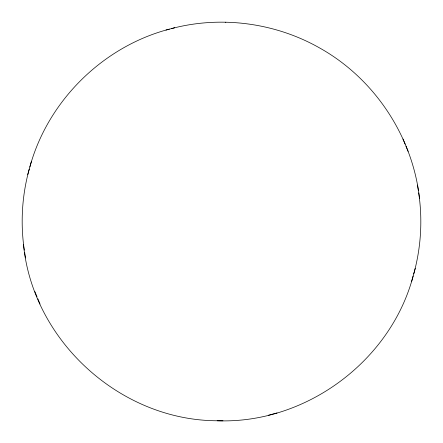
<?xml version="1.0" encoding="UTF-8"?>
<svg xmlns="http://www.w3.org/2000/svg" width="443" height="443" viewBox="0 0 443 443"><rect width="100%" height="100%" fill="white"/><g stroke="black" fill="none" stroke-linecap="round" stroke-linejoin="round"><path stroke-width="0.66" d="M29.26 169.11C21.973 195.357 20.289 223.178 24.31 250.112M413.74 273.89C421.027 247.643 422.711 219.822 418.69 192.888M29.858 166.956C47.927 100.749 103.009 46.471 169.376 29.144M23.473 244.514C32.86 341.06 120.335 420.424 217.164 420.767C305.349 424.15 390.56 361.444 413.142 276.044M27.737 174.581L31.364 161.54M411.636 281.46L415.263 268.419M171.635 28.562C221.112 15.439 275.485 22.787 319.924 48.126C374.49 78.727 412.649 136.289 419.527 198.486M268.325 415.263L277.008 412.942M165.992 30.058L174.675 27.737M225.542 22.244L225.836 22.233M217.164 420.767L222.99 420.811M402.997 139.008L405.129 144.185M405.965 146.146L408.13 151.401M34.87 291.599L37.035 296.854M37.871 298.815L40.003 303.992M417.5 185.03L418.336 190.601M24.664 252.399L25.5 257.97"/></g></svg>
